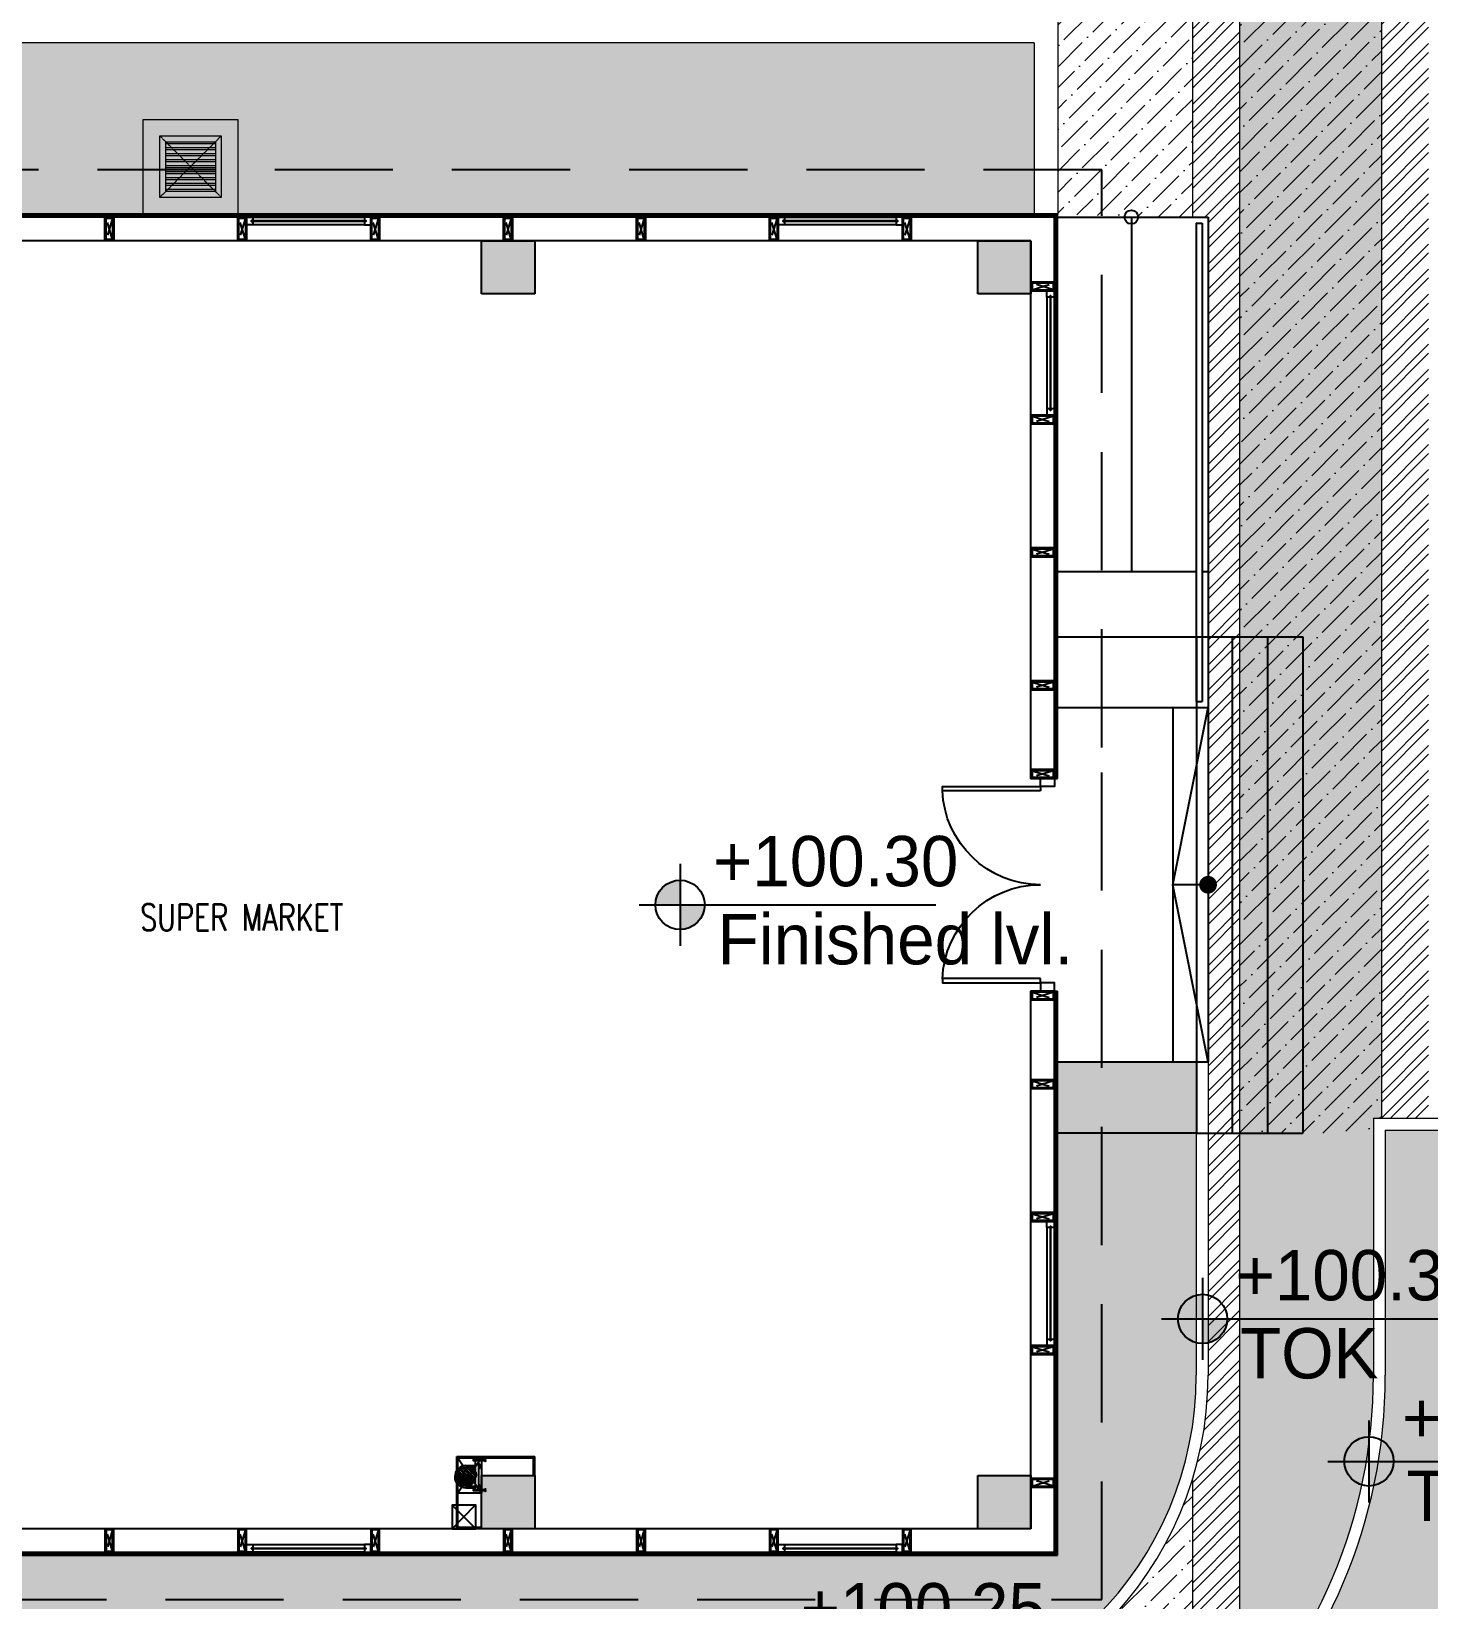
# Model space of a CAD drawing. Header units: millimetres. Extents: x 7964926 to 16080295, y -6277184 to -2986664.
# Drawn here: x 8247662 to 8259489, y -3102034 to -3088761 of the extents above; entities that cross this region are included whole.
import ezdxf

# ---------------------------------------------------------------- set-up
doc = ezdxf.new("R2010")
doc.units = ezdxf.units.MM
doc.header["$LTSCALE"] = 2000
doc.header["$MEASUREMENT"] = 0
for name, pattern in [('( Hidden )', [0.375, 0.25, -0.125]), ('1', [0, 0, 0]), ('DASHED2', [0.375, 0.25, -0.125]), ('HIDDEN', [0.375, 0.25, -0.125])]:
    doc.linetypes.add(name, pattern=pattern)
for name, color, linetype in [('a-clad', 40, 'Continuous'), ('a-col', 8, 'DASHED2'), ('a-cutout', 8, 'Continuous'), ('a-ele 0', 8, 'Continuous'), ('a-ele 1', 8, 'Continuous'), ('a-furniture', 37, 'Continuous'), ('a-glazing', 5, 'Continuous'), ('a-hatch', 8, 'Continuous'), ('a-parapet', 1, 'Continuous'), ('a-railing', 2, 'Continuous'), ('a-stair', 1, 'Continuous'), ('a-text m', 8, 'Continuous'), ('a-window', 8, 'Continuous'), ('KGD-SHAFTBRACKET', 9, 'Continuous'), ('L-FL', 7, 'Continuous'), ('PS$Bracket', 8, 'Continuous'), ('PS$CUTOUT', 1, 'Continuous'), ('PS$RWP160', 11, 'Continuous')]:
    doc.layers.add(name, color=color, linetype=linetype)
for name, color, linetype, lineweight in [('L - paving', 9, 'Continuous', 5), ('L-CHAMBERS', 50, 'Continuous', 5), ('L-ELE 2', 30, 'Continuous', 15), ('L-ELE 4', 27, 'Continuous', 9), ('L-HATCH-1', 9, 'Continuous', 5), ('L-Paver 400x400', 250, '1', 13), ('L-SHRUBS', 96, 'Continuous', 18), ('PS$RWP110', 11, 'Continuous', 30)]:
    doc.layers.add(name, color=color, linetype=linetype, lineweight=lineweight)
doc.styles.add('a-100 txt m', font='romans.shx', dxfattribs={"width": 0.75, "height": 300})
doc.styles.add('Century Gothic', font='GOTHIC.TTF')
doc.styles.get("Standard").update_dxf_attribs({"font": 'romans.shx', "width": 0.75})
pattern_1 = [(45, (0, 0), (-106.0660172, 106.0660172), []), (45, (0, 75), (-106.0660172, 106.0660172), [])]

# ---------------------------------------------------------------- blocks, each defined once
blk = doc.blocks.new('s4')
at = {"layer": 'a-stair'}
for p, q in [((549266, -49679), (549266, -53879)), ((549566, -49679), (549566, -53879)), ((549866, -49679), (549866, -53879)), ((550166, -49679), (550166, -53879))]:
    blk.add_line(p, q, dxfattribs=at)
for points in [[(550166, -49679), (549266, -49679)], [(551366, -49679), (550166, -49679), (550166, -53879), (551366, -53879)], [(550166, -53879), (549266, -53879)]]:
    blk.add_lwpolyline(points, dxfattribs=at)
blk = doc.blocks.new('RWP160')
at = {"layer": 'PS$RWP160', "ltscale": 2}
h = blk.add_hatch(dxfattribs=at)
h.set_pattern_fill('ANSI31', color=8, scale=109090.909091, angle=809.8768, style=0)
h.set_pattern_definition([(44.8768254, (-372116.558, -1134138.807), (9.62161376, -9.66307207), [])])
edge = h.paths.add_edge_path()
edge.add_ellipse((6235, 1574), major_axis=(-56.4, 56.7), ratio=1, start_angle=45, end_angle=225, ccw=False)
edge.add_ellipse((6235, 1574), major_axis=(-56.4, 56.7), ratio=1, start_angle=-135, end_angle=45, ccw=False)
at = {"layer": 'PS$Bracket'}
for p, q in [((6141, 1574), (6141, 1654)), ((6155, 1574), (6155, 1654)), ((6315, 1574), (6315, 1654)), ((6330, 1573), (6330, 1653))]:
    blk.add_line(p, q, dxfattribs=at)
blk.add_arc((6235, 1574), 94.5, 179.8768, 359.8768, dxfattribs=at)
at = {"layer": 'PS$RWP110', "color": 8, "linetype": 'ByBlock', "ltscale": 0.2}
for p, q in [((6132, 1692), (6132, 1683)), ((6135, 1694), (6161, 1694)), ((6143, 1700), (6143, 1694)), ((6143, 1692), (6143, 1683)), ((6145, 1703), (6151, 1703)), ((6154, 1700), (6154, 1694)), ((6154, 1692), (6154, 1683)), ((6164, 1692), (6164, 1683)), ((6307, 1691), (6307, 1683)), ((6336, 1694), (6309, 1694)), ((6317, 1700), (6317, 1694)), ((6317, 1691), (6317, 1683)), ((6326, 1702), (6319, 1702)), ((6328, 1700), (6328, 1694)), ((6328, 1691), (6328, 1683)), ((6339, 1691), (6339, 1683))]:
    blk.add_line(p, q, dxfattribs=at)
for centre, start, end in [((6135, 1692), 89.8768, 179.8768), ((6140, 1692), 359.8768, 89.8768), ((6145, 1700), 89.8768, 179.8768), ((6145, 1692), 89.8768, 179.8768), ((6151, 1700), 359.8768, 89.8768), ((6151, 1692), 359.8768, 89.8768), ((6157, 1692), 89.8768, 179.8768), ((6161, 1692), 359.8768, 89.8768), ((6309, 1691), 89.8768, 179.8768), ((6314, 1691), 359.8768, 89.8768), ((6319, 1700), 89.8768, 179.8768), ((6319, 1691), 89.8768, 179.8768), ((6326, 1700), 359.8768, 89.8768), ((6326, 1691), 359.8768, 89.8768), ((6331, 1691), 89.8768, 179.8768), ((6336, 1691), 359.8768, 89.8768)]:
    blk.add_arc(centre, 2.62, start, end, dxfattribs=at)
at = {"layer": 'PS$RWP160', "ltscale": 2}
blk.add_circle((6235, 1574), 80, dxfattribs=at)
blk = doc.blocks.new('*U192')
at = {"layer": 'KGD-SHAFTBRACKET'}
for p, q in [((619, 14), (374, 14)), ((619, -14), (374, -14))]:
    blk.add_line(p, q, dxfattribs=at)
for points in [[(377, 74), (369, 65), (361, 74), (357, 70), (364, 63), (364, -29), (374, -29), (374, 63), (381, 71)], [(633, 74), (624, 65), (616, 74), (613, 70), (619, 63), (619, -29), (629, -29), (629, 63), (636, 71)]]:
    blk.add_lwpolyline(points, close=True, dxfattribs=at)
blk = doc.blocks.new('DFR1800')
for points in [[(105, 120), (105, 949), (70, 949), (70, 120)], [(1695, 120), (1695, 949), (1730, 949), (1730, 120)]]:
    blk.add_lwpolyline(points, close=True)
for points in [[(0, 0), (70, 0), (70, 120), (0, 120)], [(1800, 0), (1730, 0), (1730, 120), (1800, 120)]]:
    blk.add_lwpolyline(points)
for centre, start, end in [((70, 120), 359.9998, 87.7909), ((1730, 120), 92.2091, 180.0002)]:
    blk.add_arc(centre, 830, start, end)
blk = doc.blocks.new('CLUB HOUSE')
at = {"layer": 'a-hatch'}
h = blk.add_hatch(color=256, dxfattribs=at)
h.dxf.hatch_style = 1
h.paths.add_polyline_path([(8274201, -3207667), (8274201, -3208117), (8274651, -3208117), (8274651, -3207667)])
h = blk.add_hatch(color=256, dxfattribs=at)
h.dxf.hatch_style = 1
h.paths.add_polyline_path([(8278401, -3207667), (8278401, -3208117), (8278851, -3208117), (8278851, -3207667)])
h = blk.add_hatch(color=256, dxfattribs=at)
h.dxf.hatch_style = 1
h.paths.add_polyline_path([(8274201, -3218117), (8274201, -3218567), (8274651, -3218567), (8274651, -3218117)])
h = blk.add_hatch(color=256, dxfattribs=at)
h.dxf.hatch_style = 1
h.paths.add_polyline_path([(8278401, -3218117), (8278401, -3218567), (8278851, -3218567), (8278851, -3218117)])
at = {"layer": 'a-clad'}
for p, q in [((8273991, -3217957), (8274651, -3217957)), ((8273991, -3218567), (8273991, -3217957)), ((8274001, -3217967), (8274641, -3217967)), ((8274001, -3218557), (8274001, -3217967)), ((8274641, -3218117), (8274641, -3217967)), ((8274651, -3218117), (8274651, -3217957)), ((8274201, -3218567), (8273991, -3218567)), ((8274201, -3218557), (8274001, -3218557))]:
    blk.add_line(p, q, dxfattribs=at)
at = {"layer": 'a-col'}
for points in [[(8274201, -3207667), (8274651, -3207667), (8274651, -3208117), (8274201, -3208117)], [(8278401, -3207667), (8278851, -3207667), (8278851, -3208117), (8278401, -3208117)], [(8274201, -3218117), (8274651, -3218117), (8274651, -3218567), (8274201, -3218567)], [(8278401, -3218117), (8278851, -3218117), (8278851, -3218567), (8278401, -3218567)]]:
    blk.add_lwpolyline(points, close=True, dxfattribs=at)
at = {"layer": 'a-cutout'}
for p, q in [((8274201, -3217967), (8274001, -3218267)), ((8274001, -3217967), (8274201, -3218267))]:
    blk.add_line(p, q, dxfattribs=at)
blk.add_lwpolyline([(8274201, -3218267), (8274001, -3218267), (8274001, -3217967), (8274201, -3217967)], close=True, dxfattribs=at)
at = {"layer": 'a-ele 0', "linetype": 'HIDDEN', "ltscale": 0.3}
for p, q in [((8271078, -3207477), (8271023, -3207657)), ((8271078, -3207657), (8271023, -3207477)), ((8272203, -3207477), (8272148, -3207657)), ((8272203, -3207657), (8272148, -3207477)), ((8273328, -3207477), (8273273, -3207657)), ((8273328, -3207657), (8273273, -3207477)), ((8274453, -3207477), (8274398, -3207657)), ((8274453, -3207657), (8274398, -3207477)), ((8275578, -3207477), (8275523, -3207657)), ((8275578, -3207657), (8275523, -3207477)), ((8276703, -3207477), (8276648, -3207657)), ((8276703, -3207657), (8276648, -3207477)), ((8277828, -3207477), (8277773, -3207657)), ((8277828, -3207657), (8277773, -3207477)), ((8279041, -3208082), (8278861, -3208027)), ((8278861, -3208082), (8279041, -3208027)), ((8278861, -3209152), (8279041, -3209207)), ((8279041, -3209152), (8278861, -3209207)), ((8278861, -3210277), (8279041, -3210332)), ((8279041, -3210277), (8278861, -3210332)), ((8278861, -3211402), (8279041, -3211457)), ((8279041, -3211402), (8278861, -3211457)), ((8278861, -3212152), (8279041, -3212207)), ((8279041, -3212152), (8278861, -3212207)), ((8278861, -3214027), (8279041, -3214082)), ((8279041, -3214027), (8278861, -3214082)), ((8278861, -3214777), (8279041, -3214832)), ((8279041, -3214777), (8278861, -3214832)), ((8278861, -3215902), (8279041, -3215957)), ((8279041, -3215902), (8278861, -3215957)), ((8278861, -3217027), (8279041, -3217082)), ((8279041, -3217027), (8278861, -3217082)), ((8279041, -3218207), (8278861, -3218152)), ((8278861, -3218207), (8279041, -3218152)), ((8271078, -3218757), (8271023, -3218577)), ((8271078, -3218577), (8271023, -3218757)), ((8272203, -3218577), (8272148, -3218757)), ((8272203, -3218757), (8272148, -3218577)), ((8273328, -3218757), (8273273, -3218577)), ((8273328, -3218577), (8273273, -3218757)), ((8274453, -3218757), (8274398, -3218577)), ((8274453, -3218577), (8274398, -3218757)), ((8275578, -3218577), (8275523, -3218757)), ((8275578, -3218757), (8275523, -3218577)), ((8276703, -3218577), (8276648, -3218757)), ((8276703, -3218757), (8276648, -3218577)), ((8277828, -3218577), (8277773, -3218757)), ((8277828, -3218757), (8277773, -3218577))]:
    blk.add_line(p, q, dxfattribs=at)
at = {"layer": 'a-ele 0', "color": 30}
for points in [[(8271013, -3207467), (8271088, -3207467), (8271088, -3207667), (8271013, -3207667)], [(8271023, -3207477), (8271078, -3207477), (8271078, -3207657), (8271023, -3207657)], [(8272138, -3207467), (8272213, -3207467), (8272213, -3207667), (8272138, -3207667)], [(8272148, -3207477), (8272203, -3207477), (8272203, -3207657), (8272148, -3207657)], [(8273263, -3207467), (8273338, -3207467), (8273338, -3207667), (8273263, -3207667)], [(8273273, -3207477), (8273328, -3207477), (8273328, -3207657), (8273273, -3207657)], [(8274388, -3207467), (8274463, -3207467), (8274463, -3207667), (8274388, -3207667)], [(8274398, -3207477), (8274453, -3207477), (8274453, -3207657), (8274398, -3207657)], [(8275513, -3207467), (8275588, -3207467), (8275588, -3207667), (8275513, -3207667)], [(8275523, -3207477), (8275578, -3207477), (8275578, -3207657), (8275523, -3207657)], [(8276638, -3207467), (8276713, -3207467), (8276713, -3207667), (8276638, -3207667)], [(8276648, -3207477), (8276703, -3207477), (8276703, -3207657), (8276648, -3207657)], [(8277763, -3207467), (8277838, -3207467), (8277838, -3207667), (8277763, -3207667)], [(8277773, -3207477), (8277828, -3207477), (8277828, -3207657), (8277773, -3207657)], [(8279051, -3208092), (8279051, -3208017), (8278851, -3208017), (8278851, -3208092)], [(8279051, -3208092), (8279051, -3208017), (8278851, -3208017), (8278851, -3208092)], [(8279041, -3208082), (8279041, -3208027), (8278861, -3208027), (8278861, -3208082)], [(8279041, -3208082), (8279041, -3208027), (8278861, -3208027), (8278861, -3208082)], [(8279051, -3209217), (8279051, -3209142), (8278851, -3209142), (8278851, -3209217)], [(8279041, -3209207), (8279041, -3209152), (8278861, -3209152), (8278861, -3209207)], [(8279051, -3210342), (8279051, -3210267), (8278851, -3210267), (8278851, -3210342)], [(8279041, -3210332), (8279041, -3210277), (8278861, -3210277), (8278861, -3210332)], [(8279051, -3211467), (8279051, -3211392), (8278851, -3211392), (8278851, -3211467)], [(8279041, -3211457), (8279041, -3211402), (8278861, -3211402), (8278861, -3211457)], [(8279051, -3212217), (8279051, -3212142), (8278851, -3212142), (8278851, -3212217)], [(8279041, -3212207), (8279041, -3212152), (8278861, -3212152), (8278861, -3212207)], [(8279051, -3214092), (8279051, -3214017), (8278851, -3214017), (8278851, -3214092)], [(8279051, -3214092), (8279051, -3214017), (8278851, -3214017), (8278851, -3214092)], [(8279041, -3214082), (8279041, -3214027), (8278861, -3214027), (8278861, -3214082)], [(8279041, -3214082), (8279041, -3214027), (8278861, -3214027), (8278861, -3214082)], [(8279051, -3214842), (8279051, -3214767), (8278851, -3214767), (8278851, -3214842)], [(8279041, -3214832), (8279041, -3214777), (8278861, -3214777), (8278861, -3214832)], [(8279051, -3215967), (8279051, -3215892), (8278851, -3215892), (8278851, -3215967)], [(8279041, -3215957), (8279041, -3215902), (8278861, -3215902), (8278861, -3215957)], [(8279051, -3217092), (8279051, -3217017), (8278851, -3217017), (8278851, -3217092)], [(8279041, -3217082), (8279041, -3217027), (8278861, -3217027), (8278861, -3217082)], [(8279051, -3218217), (8279051, -3218142), (8278851, -3218142), (8278851, -3218217)], [(8279041, -3218207), (8279041, -3218152), (8278861, -3218152), (8278861, -3218207)], [(8271013, -3218767), (8271088, -3218767), (8271088, -3218567), (8271013, -3218567)], [(8271023, -3218757), (8271078, -3218757), (8271078, -3218577), (8271023, -3218577)], [(8272138, -3218767), (8272213, -3218767), (8272213, -3218567), (8272138, -3218567)], [(8272148, -3218757), (8272203, -3218757), (8272203, -3218577), (8272148, -3218577)], [(8273263, -3218767), (8273338, -3218767), (8273338, -3218567), (8273263, -3218567)], [(8273273, -3218757), (8273328, -3218757), (8273328, -3218577), (8273273, -3218577)], [(8274388, -3218767), (8274463, -3218767), (8274463, -3218567), (8274388, -3218567)], [(8274398, -3218757), (8274453, -3218757), (8274453, -3218577), (8274398, -3218577)], [(8275513, -3218767), (8275588, -3218767), (8275588, -3218567), (8275513, -3218567)], [(8275523, -3218757), (8275578, -3218757), (8275578, -3218577), (8275523, -3218577)], [(8276638, -3218767), (8276713, -3218767), (8276713, -3218567), (8276638, -3218567)], [(8276648, -3218757), (8276703, -3218757), (8276703, -3218577), (8276648, -3218577)], [(8277763, -3218767), (8277838, -3218767), (8277838, -3218567), (8277763, -3218567)], [(8277773, -3218757), (8277828, -3218757), (8277828, -3218577), (8277773, -3218577)]]:
    blk.add_lwpolyline(points, close=True, dxfattribs=at)
at = {"layer": 'a-ele 1', "linetype": 'HIDDEN', "ltscale": 1000}
for p, q in [((8280051, -3211617), (8280051, -3214617)), ((8280351, -3211617), (8280351, -3214617))]:
    blk.add_line(p, q, dxfattribs=at)
at = {"layer": 'a-ele 1', "linetype": 'HIDDEN', "ltscale": 2}
for p, q in [((8279451, -3219167), (8279451, -3211955)), ((8261026, -3219167), (8279451, -3219167))]:
    blk.add_line(p, q, dxfattribs=at)
blk.add_lwpolyline([(8279451, -3211955), (8279451, -3207067), (8261026, -3207067), (8261026, -3207067)], dxfattribs=at)
at = {"layer": 'a-glazing'}
for p, q in [((8279076, -3207442), (8261026, -3207442)), ((8279068, -3207450), (8261026, -3207450)), ((8279059, -3207459), (8261026, -3207459)), ((8279059, -3212217), (8279059, -3207459)), ((8279068, -3212217), (8279068, -3207450)), ((8279076, -3212217), (8279076, -3207442)), ((8279051, -3212217), (8278851, -3212217)), ((8279051, -3212217), (8279076, -3212217)), ((8279051, -3214017), (8278851, -3214017)), ((8279051, -3214017), (8279076, -3214017)), ((8279059, -3218775), (8279059, -3214017)), ((8279068, -3218784), (8279068, -3214017)), ((8279076, -3218792), (8279076, -3214017)), ((8261026, -3218775), (8279059, -3218775)), ((8261026, -3218784), (8279068, -3218784)), ((8261026, -3218792), (8279076, -3218792))]:
    blk.add_line(p, q, dxfattribs=at)
at = {"layer": 'a-hatch'}
blk.add_circle((8274101, -3218110), 55, dxfattribs=at)
at = {"layer": 'a-parapet'}
for p, q in [((8279051, -3207467), (8261026, -3207467)), ((8279051, -3212217), (8279051, -3207467)), ((8278851, -3207667), (8261026, -3207667)), ((8278851, -3212217), (8278851, -3207667)), ((8278851, -3218567), (8278851, -3214017)), ((8279051, -3218767), (8279051, -3214017)), ((8278851, -3218567), (8261026, -3218567)), ((8261026, -3218767), (8279051, -3218767))]:
    blk.add_line(p, q, dxfattribs=at)
at = {"layer": 'a-railing'}
for p, q in [((8280251, -3207517), (8280251, -3211567)), ((8280251, -3207517), (8280301, -3207517)), ((8280301, -3207517), (8280301, -3211567)), ((8280251, -3211567), (8280301, -3211567))]:
    blk.add_line(p, q, dxfattribs=at)
at = {"layer": 'a-stair'}
for p, q in [((8279051, -3207467), (8280351, -3207467)), ((8279701, -3207467), (8279701, -3210467)), ((8280351, -3207467), (8280351, -3211617)), ((8279051, -3210467), (8280251, -3210467)), ((8280301, -3210467), (8280351, -3210467)), ((8279051, -3211617), (8280351, -3211617)), ((8280051, -3213117), (8280351, -3211617)), ((8280351, -3213117), (8280051, -3213117)), ((8280351, -3214617), (8280051, -3213117)), ((8279051, -3214617), (8280351, -3214617))]:
    blk.add_line(p, q, dxfattribs=at)
at = {"layer": 'a-stair', "const_width": 75}
blk.add_lwpolyline([(8280369, -3213085, -1), (8280332, -3213150, -1)], format="xyb", close=True, dxfattribs=at)
at = {"layer": 'a-stair'}
blk.add_circle((8279701, -3207467), 58.1, dxfattribs=at)
at = {"layer": 'a-window'}
for p, q in [((8272265, -3207467), (8273211, -3207467)), ((8276765, -3207467), (8277711, -3207467)), ((8273211, -3207532), (8272265, -3207532)), ((8277711, -3207532), (8276765, -3207532)), ((8278986, -3208144), (8278986, -3209090)), ((8279051, -3209090), (8279051, -3208144)), ((8278986, -3216019), (8278986, -3216965)), ((8279051, -3216965), (8279051, -3216019)), ((8272265, -3218702), (8273211, -3218702)), ((8273211, -3218767), (8272265, -3218767)), ((8273211, -3218767), (8272265, -3218767)), ((8276765, -3218702), (8277711, -3218702)), ((8277711, -3218767), (8276765, -3218767))]:
    blk.add_line(p, q, dxfattribs=at)
for points in [[(8272213, -3207467), (8272265, -3207467), (8272265, -3207497), (8272255, -3207497), (8272255, -3207503), (8272265, -3207503), (8272265, -3207532), (8272213, -3207532)], [(8273221, -3207503), (8272255, -3207503), (8272255, -3207497), (8273221, -3207497)], [(8273263, -3207467), (8273211, -3207467), (8273211, -3207497), (8273221, -3207497), (8273221, -3207503), (8273211, -3207503), (8273211, -3207532), (8273263, -3207532)], [(8276713, -3207467), (8276765, -3207467), (8276765, -3207497), (8276755, -3207497), (8276755, -3207503), (8276765, -3207503), (8276765, -3207532), (8276713, -3207532)], [(8277721, -3207503), (8276755, -3207503), (8276755, -3207497), (8277721, -3207497)], [(8277763, -3207467), (8277711, -3207467), (8277711, -3207497), (8277721, -3207497), (8277721, -3207503), (8277711, -3207503), (8277711, -3207532), (8277763, -3207532)], [(8279051, -3208092), (8279051, -3208144), (8279021, -3208144), (8279021, -3208134), (8279015, -3208134), (8279015, -3208144), (8278986, -3208144), (8278986, -3208092)], [(8279015, -3208134), (8279015, -3209100), (8279021, -3209100), (8279021, -3208134)], [(8279051, -3209142), (8279051, -3209090), (8279021, -3209090), (8279021, -3209100), (8279015, -3209100), (8279015, -3209090), (8278986, -3209090), (8278986, -3209142)], [(8279051, -3215967), (8279051, -3216019), (8279021, -3216019), (8279021, -3216009), (8279015, -3216009), (8279015, -3216019), (8278986, -3216019), (8278986, -3215967)], [(8279015, -3216009), (8279015, -3216975), (8279021, -3216975), (8279021, -3216009)], [(8279051, -3217017), (8279051, -3216965), (8279021, -3216965), (8279021, -3216975), (8279015, -3216975), (8279015, -3216965), (8278986, -3216965), (8278986, -3217017)], [(8272213, -3218702), (8272265, -3218702), (8272265, -3218732), (8272255, -3218732), (8272255, -3218738), (8272265, -3218738), (8272265, -3218767), (8272213, -3218767)], [(8273221, -3218738), (8272255, -3218738), (8272255, -3218732), (8273221, -3218732)], [(8273263, -3218702), (8273211, -3218702), (8273211, -3218732), (8273221, -3218732), (8273221, -3218738), (8273211, -3218738), (8273211, -3218767), (8273263, -3218767)], [(8276713, -3218702), (8276765, -3218702), (8276765, -3218732), (8276755, -3218732), (8276755, -3218738), (8276765, -3218738), (8276765, -3218767), (8276713, -3218767)], [(8277721, -3218738), (8276755, -3218738), (8276755, -3218732), (8277721, -3218732)], [(8277763, -3218702), (8277711, -3218702), (8277711, -3218732), (8277721, -3218732), (8277721, -3218738), (8277711, -3218738), (8277711, -3218767), (8277763, -3218767)]]:
    blk.add_lwpolyline(points, close=True, dxfattribs=at)
at = {"layer": 'a-window', "xscale": -1, "rotation": 90}
blk.add_blockref('DFR1800', (8279051, -3212217), dxfattribs=at)
blk = doc.blocks.new('finish lvl')
h = blk.add_hatch(color=256)
edge = h.paths.add_edge_path()
edge.add_ellipse((0.0378, 0.003), major_axis=(-0.0305, 0.0305), ratio=1, start_angle=-45, end_angle=45)
edge.add_line((-0.0053, 0.003), (0.0378, 0.003))
edge.add_line((0.0378, 0.003), (0.0378, 0.0461))
edge = h.paths.add_edge_path()
edge.add_ellipse((0.0378, 0.003), major_axis=(-0.0305, 0.0305), ratio=1, start_angle=135, end_angle=225)
edge.add_line((0.0809, 0.003), (0.0378, 0.003))
edge.add_line((0.0378, 0.003), (0.0378, -0.0401))
for p, q in [((0.0378, 0.0748), (0.0378, -0.0688)), ((-0.034, 0.003), (0.4857, 0.003))]:
    blk.add_line(p, q)
blk.add_ellipse((0.0378, 0.003), major_axis=(-0.0305, 0.0305), ratio=1, start_param=1.570796326794534, end_param=7.85398163397412)
at = {"layer": 'L-FL'}
for tag, p in [('%%P0.00', (0.1256, 0.0357)), ('FIN.LVL.', (0.1075, -0.103))]:
    blk.add_attdef(tag, p, '', height=0.08, dxfattribs=at)
blk = doc.blocks.new('CHAMBERS')
at = {"layer": 'L-Paver 400x400', "true_color": 0x636466}
h = blk.add_hatch(dxfattribs=at)
h.set_pattern_fill('ANSI32', color=251, scale=135, angle=315)
h.set_pattern_definition([(0, (0.48, 1.42), (1e-14, 50.625), []), (0, (17.355, -15.46), (1e-14, 50.625), [])])
h.paths.add_polyline_path([(7999084, -3148058), (7998664, -3148058), (7998664, -3148478), (7999084, -3148478)])
at = {"layer": 'L-CHAMBERS', "color": 42}
for points in [[(7999274, -3148668), (7998474, -3148668), (7998474, -3147868), (7999274, -3147868)], [(7999134, -3148528), (7998614, -3148528), (7998614, -3148008), (7999134, -3148008)], [(7999084, -3148478), (7998664, -3148478), (7998664, -3148058), (7999084, -3148058)]]:
    blk.add_lwpolyline(points, close=True, dxfattribs=at)
at = {"layer": 'L-Paver 400x400', "color": 251, "linetype": '( Hidden )', "ltscale": 0.005, "true_color": 0x636466}
for p, q in [((7998614, -3148008), (7999134, -3148528)), ((7998614, -3148528), (7999134, -3148008))]:
    blk.add_line(p, q, dxfattribs=at)

msp = doc.modelspace()

# ---------------------------------------------------------------- hatches: boundary and pattern name
at = {"layer": 'L - paving'}
h = msp.add_hatch(dxfattribs=at)
h.set_pattern_fill('ANSI36', color=37, scale=1000)
h.set_pattern_definition([(45, (0.76, -12.86), (66.2912607, 243.067956), [312.5, -62.5, 0, -62.5])])
edge = h.paths.add_edge_path()
edge.add_line((8259021.9, -3097960.1), (8259088.6, -3097960.1))
edge.add_line((8259088.6, -3097960.1), (8259088.6, -3080558.1))
edge.add_line((8259088.6, -3080558.1), (8257888.6, -3080558.1))
edge.add_line((8257888.6, -3080558.1), (8257888.6, -3103082.8))
edge.add_arc((8254621.9, -3100135.1), 4400, 317.93852, 360)
edge.add_line((8259021.9, -3100135.1), (8259021.9, -3097960.1))
h = msp.add_hatch(dxfattribs=at)
h.set_pattern_fill('ANSI36', color=256, scale=1000)
h.set_pattern_definition([(45, (8182420.79, -3159632.72), (66.29126, 243.06796), [312.5, -62.5, 0, -62.5])])
h.paths.add_polyline_path([(8256349, -3088658.1), (8256349, -3090311.4), (8257488.6, -3090335.1), (8257488.6, -3082317.2), (8256288.6, -3082317.2), (8256288.6, -3088658.1)])
h = msp.add_hatch(dxfattribs=at)
h.set_pattern_fill('ANSI36', color=256, scale=1000)
h.set_pattern_definition([(45, (8182420.79, -3159632.72), (66.29126, 243.06796), [312.5, -62.5, 0, -62.5])])
h.paths.add_polyline_path([(8256288.6, -3088658.1), (8256349, -3088658.1), (8256349, -3090311.4), (8257488.6, -3090335.1), (8257488.6, -3083435.1), (8256288.6, -3083435.1)])
h = msp.add_hatch(dxfattribs=at)
h.set_pattern_fill('ANSI36', color=37, scale=1000)
h.set_pattern_definition([(45, (0.76, -12.86), (66.2912607, 243.067956), [312.5, -62.5, 0, -62.5])])
h.paths.add_polyline_path([(8259021.9, -3097960.1), (8259088.6, -3097960.1), (8259088.6, -3083435.1), (8257888.6, -3083435.1), (8257888.6, -3098085.1), (8259021.9, -3098085.1)])
h = msp.add_hatch(dxfattribs=at)
h.set_pattern_fill('ANSI36', color=37, scale=1000)
h.set_pattern_definition([(45, (56000.77, -21112.89), (66.2912607, 243.067956), [312.5, -62.5, 0, -62.5])])
edge = h.paths.add_edge_path()
edge.add_arc((8254621.9, -3100135.1), 4400, 283.39464, 310.6561)
edge.add_line((8257488.6, -3103473.1), (8257488.6, -3101017.9))
edge.add_arc((8254621.9, -3100133.5), 3000, 289.86246, 342.85441, ccw=False)
edge.add_line((8255641.2, -3102955), (8255641.2, -3104415.4))
h = msp.add_hatch(dxfattribs=at)
h.set_pattern_fill('ANSI36', color=37, scale=1000)
h.set_pattern_definition([(45, (56000.77, -21112.89), (66.2912607, 243.067956), [312.5, -62.5, 0, -62.5])])
edge = h.paths.add_edge_path()
edge.add_arc((8254621.9, -3100135.1), 4400, 283.39464, 310.6561)
edge.add_line((8257488.6, -3103473.1), (8257488.6, -3101017.9))
edge.add_arc((8254621.9, -3100133.5), 3000, 289.86246, 342.85441, ccw=False)
edge.add_line((8255641.2, -3102955), (8255641.2, -3104415.4))
at = {"layer": 'L-HATCH-1'}
h = msp.add_hatch(dxfattribs=at)
h.set_pattern_fill('STEEL', color=26, scale=1200)
h.set_pattern_definition(pattern_1)
edge = h.paths.add_edge_path()
edge.add_line((8257488.6, -3090333.5), (8257621.9, -3090333.5))
edge.add_line((8257621.9, -3090333.5), (8257621.9, -3097483.5))
edge.add_line((8257621.9, -3097483.5), (8257621.9, -3097483.5))
edge.add_line((8257621.9, -3097483.5), (8257621.5, -3100184.8))
edge.add_arc((8254621.9, -3100133.5), 3000, 342.85441, 359.01969, ccw=False)
edge.add_line((8257488.6, -3101017.9), (8257488.6, -3103473.1))
edge.add_arc((8254621.9, -3100135.1), 4400, 310.6561, 317.93852)
edge.add_line((8257888.6, -3103082.8), (8257888.6, -3080558.1))
edge.add_line((8257888.6, -3080558.1), (8257488.6, -3080558.1))
edge.add_line((8257488.6, -3080558.1), (8257488.6, -3090333.5))
h = msp.add_hatch(dxfattribs=at)
h.set_pattern_fill('STEEL', color=26, scale=1200)
h.set_pattern_definition(pattern_1)
h.paths.add_polyline_path([(8259488.6, -3080558.1), (8259088.6, -3080558.1), (8259088.6, -3097960.1), (8259488.6, -3097960.1)])
at = {"layer": 'L-SHRUBS'}
h = msp.add_hatch(dxfattribs=at)
h.set_pattern_fill('GRASS', color=256, scale=200)
h.paths.add_polyline_path([(8256150, -3088858.1), (8226550, -3088858.1), (8226549, -3089933.5), (8238296.9, -3089933.5), (8238296.9, -3090308.5), (8256149, -3090308.5)])
at = {"layer": 'L-SHRUBS', "true_color": 0x58ba48}
h = msp.add_hatch(dxfattribs=at)
h.set_pattern_fill('GRASS', color=85, scale=500)
edge = h.paths.add_edge_path()
edge.add_line((8187246.9, -3100135.2), (8187246.9, -3098477.3))
edge.add_line((8187246.9, -3098477.3), (8181946.9, -3098477.3))
edge.add_line((8181946.9, -3098477.3), (8181946.9, -3092105.9))
edge.add_line((8181946.9, -3092105.9), (8176355.3, -3092105.9))
edge.add_line((8176355.3, -3092105.9), (8176355.3, -3093345.1))
edge.add_line((8176355.3, -3093345.1), (8177355.3, -3093613))
edge.add_line((8177355.3, -3093613), (8177355.3, -3099162.4))
edge.add_line((8177355.3, -3099162.4), (8177355.3, -3100937))
edge.add_line((8177355.3, -3100937), (8177055.4, -3101017.3))
edge.add_line((8177055.4, -3101017.3), (8177055.4, -3108085.1))
edge.add_line((8177055.4, -3108085.1), (8177355.4, -3108165.5))
edge.add_line((8177355.4, -3108165.5), (8177355.4, -3112735.1))
edge.add_line((8177355.4, -3112735.1), (8191483.5, -3112735.1))
edge.add_line((8191483.5, -3112735.1), (8191751.4, -3113735.1))
edge.add_line((8191751.4, -3113735.1), (8204251.3, -3113735.1))
edge.add_line((8204251.3, -3113735.1), (8204599.7, -3112435.1))
edge.add_line((8204599.7, -3112435.1), (8206670.2, -3112435.1))
edge.add_line((8206670.2, -3112435.1), (8207019, -3111133.5))
edge.add_line((8207019, -3111133.5), (8229941.3, -3111133.5))
edge.add_line((8229941.3, -3111133.5), (8229941.3, -3104635.1))
edge.add_line((8229941.3, -3104635.1), (8208423.2, -3104635.1))
edge.add_line((8208423.2, -3104635.1), (8209454.8, -3110435.1))
edge.add_line((8209454.8, -3111133.5), (8217763.3, -3111133.5))
edge.add_line((8217763.3, -3110435.1), (8217763.3, -3111035.1))
edge.add_line((8217763.3, -3111035.1), (8191808.5, -3111035.1))
edge.add_line((8191761.1, -3111035.1), (8191761.1, -3110435.1))
edge.add_line((8191761.1, -3110435.1), (8199648.5, -3110435.1))
edge.add_line((8199648.5, -3110435.1), (8198617, -3104635.2))
edge.add_line((8198617, -3104635.2), (8191746.9, -3104635.2))
edge.add_arc((8191746.9, -3100135.2), 4500, 180, 270.00003, ccw=False)
edge = h.paths.add_edge_path(flags=16)
edge.add_line((8187007.7, -3110072.6), (8187007.7, -3112622.6))
edge.add_line((8187007.7, -3112622.6), (8186857.7, -3112622.6))
edge.add_line((8186857.7, -3112622.6), (8180457.7, -3112622.6))
edge.add_line((8180457.7, -3112622.6), (8180457.7, -3112472.6))
edge.add_line((8180457.7, -3112472.6), (8180457.7, -3110072.6))
edge.add_line((8180133.6, -3112536.4), (8186683.6, -3112536.4))
edge = h.paths.add_edge_path(flags=16)
edge.add_line((8186857.7, -3111672.6), (8187007.7, -3111672.6))
edge.add_line((8187007.7, -3111672.6), (8187007.7, -3111822.6))
edge.add_line((8187007.7, -3111822.6), (8186857.7, -3111822.6))
edge.add_line((8186857.7, -3111822.6), (8186857.7, -3111895))
edge.add_line((8186857.7, -3111895), (8183807.7, -3111895))
edge.add_line((8183807.7, -3112472.6), (8183807.7, -3112622.6))
edge.add_line((8183807.7, -3112622.6), (8183657.7, -3112622.6))
edge.add_line((8183657.7, -3112622.6), (8183657.7, -3112472.6))
edge.add_line((8183657.7, -3112472.6), (8180607.7, -3112472.6))
edge.add_line((8180607.7, -3112472.6), (8180607.7, -3111822.6))
edge.add_line((8180607.7, -3111822.6), (8180457.7, -3111822.6))
edge.add_line((8180457.7, -3111822.6), (8180457.7, -3111672.6))
edge.add_line((8180457.7, -3111672.6), (8180607.7, -3111672.6))
edge.add_line((8182769.5, -3111672.6), (8182769.5, -3110222.6))
edge.add_line((8180607.7, -3112373.5), (8182957.7, -3112373.5))
edge.add_line((8182957.7, -3112373.5), (8182957.7, -3111676.1))
edge.add_line((8182957.7, -3111676.1), (8183132.7, -3111676.1))
edge.add_line((8183132.7, -3111676.1), (8183132.7, -3112176.1))
edge.add_line((8183132.7, -3112176.1), (8182957.7, -3112176.1))
edge.add_line((8182957.7, -3112176.1), (8182957.7, -3112472.6))
edge.add_line((8182957.7, -3112472.6), (8183307.7, -3112472.6))
edge.add_line((8183307.7, -3112472.6), (8183307.7, -3110222.6))
edge.add_line((8183198.9, -3112612.9), (8183248.9, -3112612.9))
edge.add_line((8183248.9, -3112612.9), (8186744.5, -3111918))
edge.add_line((8186744.5, -3111918), (8186857.7, -3110222.6))
edge.add_line((8186857.7, -3110222.6), (8186857.7, -3111672.6))
h.paths.add_polyline_path([(8185307.7, -3110222.6), (8185357.7, -3110222.6), (8185357.7, -3111676.1), (8185707.7, -3111676.1), (8185707.7, -3110222.6), (8185757.7, -3110222.6), (8185757.7, -3111676.1), (8186107.7, -3111676.1), (8186107.7, -3110222.6), (8186157.7, -3110222.6), (8186157.7, -3111676.1), (8186332.7, -3111676.1), (8186332.7, -3111815.5), (8184332.7, -3111815.5), (8184332.7, -3111676.1), (8184507.7, -3111676.1), (8184507.7, -3112176.1), (8184557.7, -3112176.1), (8184557.7, -3111676.1), (8184907.7, -3111676.1), (8184907.7, -3111910.5), (8184957.7, -3111910.5), (8184957.7, -3111676.1), (8185307.7, -3111676.1)], flags=16)
h.paths.add_polyline_path([(8183807.7, -3112472.6), (8183807.7, -3112622.6), (8183657.7, -3112622.6), (8183657.7, -3112472.6), (8183657.7, -3111672.6), (8183807.7, -3111672.6), (8183807.7, -3111822.6)], flags=0)
h.paths.add_polyline_path([(8183807.7, -3111822.6), (8183657.7, -3111822.6), (8183657.7, -3111672.6), (8183807.7, -3111672.6)], flags=16)
h.paths.add_polyline_path([(8193157.6, -3112460.1), (8202763.3, -3112460.1), (8202763.3, -3113060.1), (8193157.6, -3113060.1)], flags=16)
edge = h.paths.add_edge_path(flags=16)
edge.add_line((8195057.2, -3111785.1), (8198404.1, -3111785.1))
edge.add_line((8198404.1, -3111785.1), (8198404.1, -3112385.1))
edge.add_line((8198312.5, -3112385.1), (8195057.2, -3112385.1))
edge.add_line((8195057.2, -3112385.1), (8195057.2, -3111785.1))
h.paths.add_polyline_path([(8193760.5, -3113135.1), (8195760.5, -3113135.1), (8195760.5, -3113635.1), (8193760.5, -3113635.1)], flags=16)
edge = h.paths.add_edge_path(flags=16)
edge.add_line((8198517.4, -3111110.1), (8202517.4, -3111110.1))
edge.add_line((8202517.4, -3111110.1), (8202517.4, -3111710.1))
edge.add_line((8202517.4, -3111710.1), (8202345, -3111710.1))
edge.add_line((8202345, -3111710.1), (8202345, -3111110.1))
h.paths.add_polyline_path([(8196960.5, -3113135.1), (8198960.5, -3113135.1), (8198960.5, -3113635.1), (8196960.5, -3113635.1)], flags=16)
edge = h.paths.add_edge_path(flags=16)
edge.add_line((8202330.5, -3111785.1), (8201457.2, -3111785.1))
edge.add_line((8201457.2, -3111785.1), (8201457.2, -3112385.1))
edge.add_line((8201457.2, -3112385.1), (8201357.4, -3112401.9))
edge.add_line((8201357.4, -3112401.9), (8201357.4, -3111126.5))
h.paths.add_polyline_path([(8200160.5, -3113135.1), (8202160.5, -3113135.1), (8202160.5, -3113635.1), (8200160.5, -3113635.1)], flags=16)
h.paths.add_polyline_path([(8199023.2, -3104635.2), (8200054.8, -3110435.1), (8201775.1, -3110341.1), (8202789.9, -3104635.1)], flags=17)
edge = h.paths.add_edge_path(flags=17)
edge.add_line((8208017, -3104635.1), (8203196.2, -3104635.1))
edge.add_line((8203196.2, -3104635.1), (8202164.7, -3110435.1))
edge.add_line((8202017.9, -3111035.6), (8208901.7, -3111035.6))
edge.add_line((8209048.5, -3110435.1), (8208017, -3104635.1))
h.paths.add_polyline_path([(8249141.3, -3104635.1), (8231341.3, -3104635.1), (8231341.3, -3111133.5), (8249141.3, -3111133.5)])
edge = h.paths.add_edge_path()
edge.add_line((8254621.9, -3104635.1), (8250541.3, -3104635.1))
edge.add_line((8250541.3, -3104635.1), (8250541.3, -3111133.5))
edge.add_line((8250541.3, -3111133.5), (8251255.6, -3111133.5))
edge.add_arc((8251255.6, -3120133.5), 9000, 68.37653, 90, ccw=False)
edge.add_arc((8257888.7, -3103400.2), 9000, 248.37653, 381.58356)
edge.add_arc((8274626.5, -3096778.8), 9000, 188.18487, 201.58356, ccw=False)
edge.add_line((8265718.2, -3098060.1), (8259121.9, -3098060.1))
edge.add_line((8259121.9, -3098060.1), (8259121.9, -3100135.1))
edge.add_arc((8254621.9, -3100135.1), 4500, -89.99997, 0, ccw=False)
h.paths.add_polyline_path([(8180222.1, -3107432.9), (8187613.3, -3107432.9), (8187613.3, -3107345.5), (8180222.1, -3107345.5)], flags=16)
h.paths.add_polyline_path([(8216054.6, -3108284.3), (8216241.9, -3108284.3), (8216241.9, -3104815.1), (8216054.6, -3104815.1)], flags=16)
at = {"layer": 'L-SHRUBS'}
h = msp.add_hatch(dxfattribs=at)
h.set_pattern_fill('GRASS', color=256, scale=200)
h.set_pattern_definition([(90, (870.21, 2347.38), (-141.4213562, 141.4213562), [37.5, -245.3427126]), (45, (870.21, 2347.38), (-141.4213562, 141.4213562), [37.5, -162.5]), (135, (870.21, 2347.38), (-141.4213562, -141.4213562), [37.5, -162.5])])
edge = h.paths.add_edge_path()
edge.add_line((8251255.6, -3111233.5), (8250541.3, -3111233.5))
edge.add_line((8250541.3, -3111233.5), (8250541.3, -3112435.1))
edge.add_line((8250541.3, -3112435.1), (8251827.5, -3112435.1))
edge.add_line((8251827.5, -3112435.1), (8251827.5, -3113635.1))
edge.add_line((8251827.5, -3113635.1), (8206452.2, -3113635.1))
edge.add_line((8206452.2, -3113635.1), (8206149.1, -3114766.4))
edge.add_line((8206149.1, -3114766.4), (8269191.9, -3114872.4))
edge.add_line((8269191.9, -3114872.4), (8269166.9, -3093814.9))
edge.add_line((8269166.9, -3093814.9), (8265726.5, -3093817))
edge.add_line((8265726.5, -3093817), (8265726.5, -3096778.8))
edge.add_arc((8274626.5, -3096778.8), 8900, 180.00003, 201.58356)
edge.add_arc((8257888.7, -3103400.2), 9100, -111.62347, 21.58356, ccw=False)
edge.add_arc((8251255.6, -3120133.5), 8900, 68.37653, 89.9997)
h = msp.add_hatch(dxfattribs=at)
h.set_pattern_fill('GRASS', color=256, scale=200)
h.set_pattern_definition([(90, (13931.92, -1e-05), (-141.4213562, 141.4213562), [37.5, -245.3427126]), (45, (13931.92, -1e-05), (-141.4213562, 141.4213562), [37.5, -162.5]), (135, (13931.92, -1e-05), (-141.4213562, -141.4213562), [37.5, -162.5])])
edge = h.paths.add_edge_path()
edge.add_line((8257521.9, -3100133.5), (8257521.9, -3097485.1))
edge.add_line((8257521.9, -3097485.1), (8256321.9, -3097483.5))
edge.add_line((8256321.9, -3097483.5), (8256346.9, -3101658.5))
edge.add_line((8256346.9, -3101658.5), (8238296.9, -3101658.5))
edge.add_line((8238296.9, -3101658.5), (8238296.9, -3102033.5))
edge.add_line((8238296.9, -3102033.5), (8218541.2, -3102033.5))
edge.add_line((8218541.2, -3102033.5), (8218541.2, -3103033.5))
edge.add_line((8218541.2, -3103033.5), (8254772.4, -3103029.6))
edge.add_arc((8254621.9, -3100133.5), 2900, 272.97515, 360)
h.paths.add_polyline_path([(8231496.9, -3101433.5), (8218541.2, -3101433.5), (8218541.2, -3102033.5), (8231496.9, -3102033.5)], flags=17)

# ---------------------------------------------------------------- linework, layer by layer
at = {"layer": 'L-ELE 2'}
for p, q in [((8256349, -3088658.1), (8256349, -3090308.5)), ((8256149, -3088858.1), (8226551.1, -3088858.1)), ((8256149, -3088858.1), (8256149, -3090308.5)), ((8259121.9, -3098060.1), (8265718.2, -3098060.1))]:
    msp.add_line(p, q, dxfattribs=at)
for points in [[(8257521.9, -3097485.1), (8257521.9, -3100133.5)], [(8259121.9, -3098060.1), (8259121.9, -3100135.1)]]:
    msp.add_lwpolyline(points, dxfattribs=at)
for centre, radius, start, end in [((8257888.7, -3103400.2), 9100, 248.37653, 21.58356), ((8257888.7, -3103400.2), 9000, 248.37653, 21.58356), ((8254621.9, -3100133.5), 2900, 270, 0), ((8254621.9, -3100135.1), 4500, 270.00003, 0)]:
    msp.add_arc(centre, radius, start, end, dxfattribs=at)
at = {"layer": 'L-ELE 4'}
for q in [(8265704.4, -3097960.1), (8259021.9, -3100135.1)]:
    msp.add_line((8259021.9, -3097960.1), q, dxfattribs=at)
for points in [[(8257488.6, -3080558.1), (8257488.6, -3090335.1)], [(8257888.6, -3080558.1), (8257888.6, -3098085.1)], [(8259088.6, -3080558.1), (8259088.6, -3097960.1)], [(8257488.6, -3081435.1), (8257488.6, -3090335.1)], [(8257621.9, -3097485.1), (8257621.9, -3100133.5)], [(8257888.6, -3098085.1), (8257888.6, -3103082.8)], [(8257488.6, -3101017.9), (8257488.6, -3103473.1)]]:
    msp.add_lwpolyline(points, dxfattribs=at)
for centre, radius, start in [((8254621.9, -3100133.5), 3000, 270), ((8254621.9, -3100135.1), 4400, 270.00003)]:
    msp.add_arc(centre, radius, start, 0, dxfattribs=at)
at = {"layer": 'PS$CUTOUT'}
for p, q in [((8251223.8, -3101235.1), (8251423.8, -3101435.1)), ((8251223.8, -3101435.1), (8251417.6, -3101235.1))]:
    msp.add_line(p, q, dxfattribs=at)
msp.add_lwpolyline([(8251223.8, -3101435.1), (8251423.8, -3101435.1), (8251423.8, -3101235.1), (8251223.8, -3101235.1)], close=True, dxfattribs=at)

# ---------------------------------------------------------------- block references
at = {"xscale": -1}
msp.add_blockref('s4', (8807690.4, -3044206.5), dxfattribs=at)
at = {"layer": 'a-furniture'}
msp.add_blockref('CLUB HOUSE', (-22728.8, 117133.9), dxfattribs=at)
at = {"layer": 'L-CHAMBERS', "color": 8}
msp.add_blockref('CHAMBERS', (250135.3, 58362), dxfattribs=at)
msp.add_blockref('CHAMBERS', (250135.3, 58362), dxfattribs=at)
at = {"layer": 'L-FL', "ltscale": 0.5}
ref = msp.add_blockref('finish lvl', (8252969.7, -3096168), dxfattribs=dict(at, xscale=4835.364000016558, yscale=4835.364000016558, zscale=4835.364000016558, rotation=0.0002105369682017914))
ref.add_attrib('FIN.LVL.', 'Finished lvl.', (8253469.9, -3096657.2, 0), dxfattribs={"ltscale": 0.5, "height": 426.242, "rotation": 0.00021, "style": 'Century Gothic'})
ref.add_attrib('%%P0.00', '+100.30', (8253431.6, -3095996.3), dxfattribs={"ltscale": 0.5, "height": 426.24, "rotation": 0.00021, "style": 'Century Gothic'})
ref = msp.add_blockref('finish lvl', (8257392.3, -3099672.5), dxfattribs=dict(at, xscale=4835.364000016558, yscale=4835.364000016558, zscale=4835.364000016558, rotation=0.0002105369682017914))
ref.add_attrib('FIN.LVL.', 'TOK', (8257892.5, -3100161.7, 0), dxfattribs={"ltscale": 0.5, "height": 426.24, "rotation": 0.00021, "style": 'Century Gothic'})
ref.add_attrib('%%P0.00', '+100.30', (8257854.1, -3099500.8), dxfattribs={"ltscale": 0.5, "height": 426.24, "rotation": 0.00021, "style": 'Century Gothic'})
ref = msp.add_blockref('finish lvl', (8258800.5, -3100877.8), dxfattribs=dict(at, xscale=4835.364000016558, yscale=4835.364000016558, zscale=4835.364000016558, rotation=0.0002105369682294075))
ref.add_attrib('FIN.LVL.', 'TOK', (8259300.7, -3101367, 0), dxfattribs={"ltscale": 0.5, "height": 426.24, "rotation": 0.00021, "style": 'Century Gothic'})
ref.add_attrib('%%P0.00', '+100.00', (8259262.3, -3100706.2), dxfattribs={"ltscale": 0.5, "height": 426.24, "rotation": 0.00021, "style": 'Century Gothic'})
ref = msp.add_blockref('finish lvl', (8253710.9, -3102491.5), dxfattribs=dict(at, xscale=4835.364000016558, yscale=4835.364000016558, zscale=4835.364000016558, rotation=0.0002105369682294075))
ref.add_attrib('FIN.LVL.', 'FGL', (8254211.1, -3102980.7, 0), dxfattribs={"ltscale": 0.5, "height": 426.24, "rotation": 0.00021, "style": 'Century Gothic'})
ref.add_attrib('%%P0.00', '+100.25', (8254172.7, -3102319.9), dxfattribs={"ltscale": 0.5, "height": 426.24, "rotation": 0.00021, "style": 'Century Gothic'})
at = {"layer": 'PS$Bracket', "linetype": 'ByBlock', "ltscale": 0.5, "xscale": -1, "rotation": 270}
msp.add_blockref('*U192', (8251433.4, -3101476.7), dxfattribs=at)
at = {"layer": 'PS$RWP160', "rotation": 270}
msp.add_blockref('RWP160', (8249766.2, -3094758.2), dxfattribs=at)

# ---------------------------------------------------------------- texts
at = {"layer": 'a-text m', "insert": (8248582.4, -3096146.6, 0), "char_height": 225, "attachment_point": 1, "style": 'a-100 txt m'}
msp.add_mtext_dynamic_manual_height_columns('SUPER MARKET', width=22375, gutter_width=1, heights=[0], dxfattribs=at)

doc.saveas('drawing.dxf')
